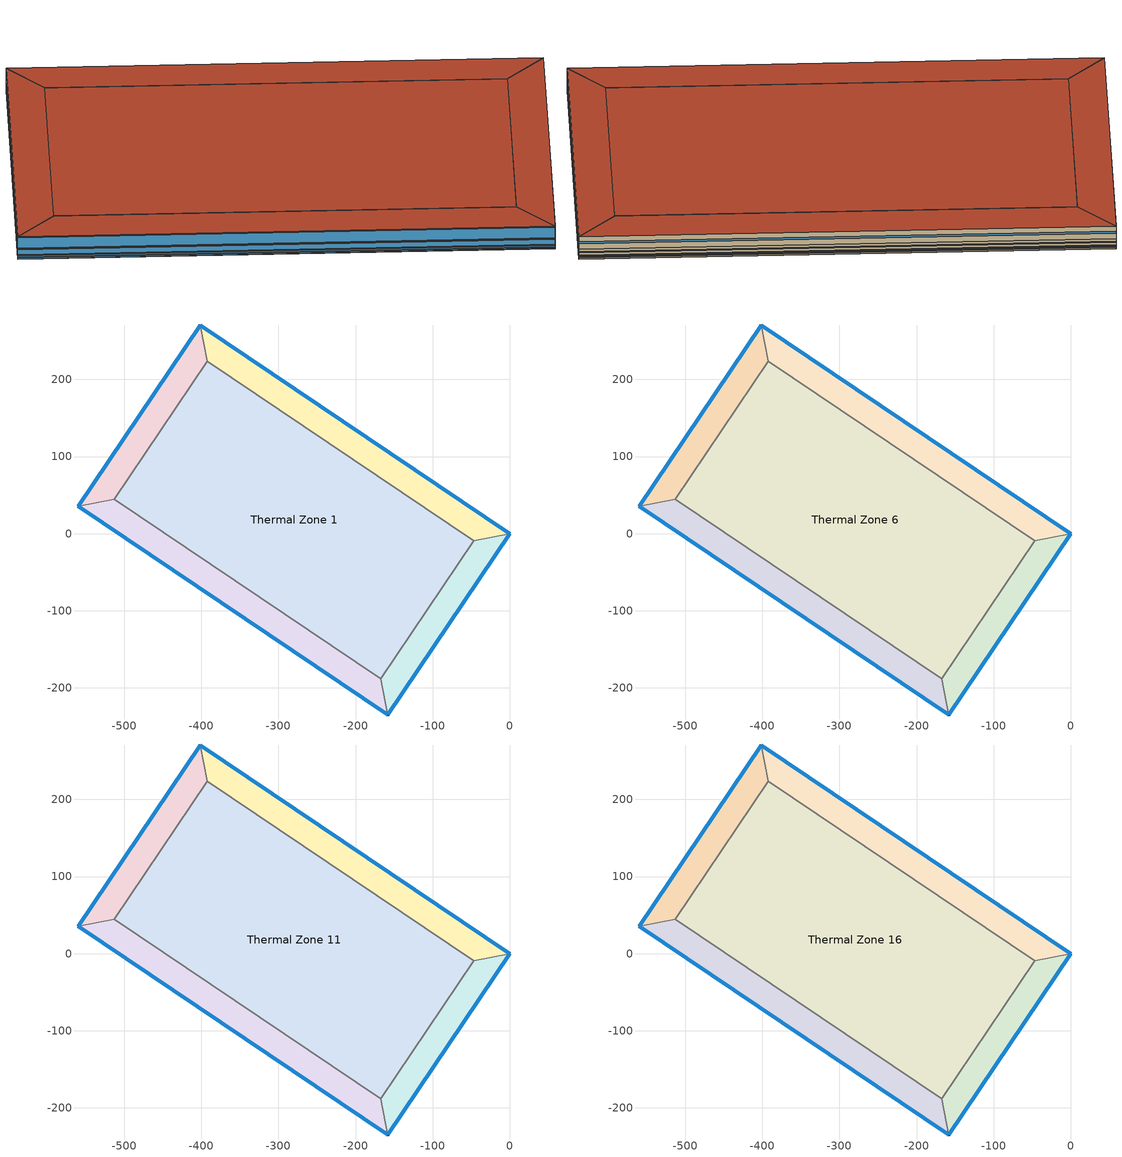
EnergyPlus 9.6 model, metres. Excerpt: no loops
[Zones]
Thermal Zone 1
 floor ground (ExtSlabCarpet): -46.92,-9.12 -167.65,-188.11 -512.64,44.59 -391.91,223.58 z0
 wall to Thermal Zone 5 (Interior Wall): -167.65,-188.11 -46.92,-9.12 z0:1.66
 wall to Thermal Zone 3 (Interior Wall): -512.64,44.59 -167.65,-188.11 z0:1.66
 wall to Thermal Zone 2 (Interior Wall): -391.91,223.58 -512.64,44.59 z0:1.66
 wall to Thermal Zone 4 (Interior Wall): -46.92,-9.12 -391.91,223.58 z0:1.66
Thermal Zone 2
 floor ground (ExtSlabCarpet): -391.91,223.58 -512.64,44.59 -559.56,35.47 -401.03,270.5 z0
 wall outside (Ext Wall): -401.03,270.5 -559.56,35.47 z0:1.66
 wall to Thermal Zone 4 (Interior Wall): -391.91,223.58 -401.03,270.5 z0:1.66
 wall to Thermal Zone 3 (Interior Wall): -559.56,35.47 -512.64,44.59 z0:1.66
 window (Ext Window): -401.04,270.49 -559.56,35.47 z0.23:1.43
Thermal Zone 3
 floor ground (ExtSlabCarpet): -167.65,-188.11 -158.53,-235.03 -559.56,35.47 -512.64,44.59 z0
 wall outside (Ext Wall): -559.56,35.47 -158.53,-235.03 z0:1.66
 wall to Thermal Zone 5 (Interior Wall): -158.53,-235.03 -167.65,-188.11 z0:1.66
 window (Ext Window): -559.55,35.46 -158.54,-235.03 z0.12:1.54
Thermal Zone 4
 floor ground (ExtSlabCarpet): -391.91,223.58 -401.03,270.5 0,0 -46.92,-9.12 z0
 wall outside (Ext Wall): 0,0 -401.03,270.5 z0:1.66
 wall to Thermal Zone 5 (Interior Wall): -46.92,-9.12 0,0 z0:1.66
 window (Ext Window): -0.01,0.01 -401.02,270.49 z0.69:0.97
Thermal Zone 5
 floor ground (ExtSlabCarpet): -158.53,-235.03 -167.65,-188.11 -46.92,-9.12 0,0 z0
 wall outside (Ext Wall): -158.53,-235.03 0,0 z0:1.66
 window (Ext Window): -158.53,-235.02 -0.01,-0.01 z0.72:0.94
Thermal Zone 6
 floor to Thermal Zone 1 (Interior Floor): -46.92,-9.12 -167.65,-188.11 -512.64,44.59 -391.91,223.58 z1.66
 wall to Thermal Zone 10 (Interior Wall): -167.65,-188.11 -46.92,-9.12 z1.66:3.92
 wall to Thermal Zone 8 (Interior Wall): -512.64,44.59 -167.65,-188.11 z1.66:3.92
 wall to Thermal Zone 7 (Interior Wall): -391.91,223.58 -512.64,44.59 z1.66:3.92
 wall to Thermal Zone 9 (Interior Wall): -46.92,-9.12 -391.91,223.58 z1.66:3.92
Thermal Zone 7
 floor to Thermal Zone 2 (Interior Floor): -391.91,223.58 -512.64,44.59 -559.56,35.47 -401.03,270.5 z1.66
 wall outside (Ext Wall): -401.03,270.5 -559.56,35.47 z1.66:3.92
 wall to Thermal Zone 9 (Interior Wall): -391.91,223.58 -401.03,270.5 z1.66:3.92
 wall to Thermal Zone 8 (Interior Wall): -559.56,35.47 -512.64,44.59 z1.66:3.92
 window (Ext Window): -401.04,270.49 -559.56,35.47 z1.98:3.6
Thermal Zone 8
 floor to Thermal Zone 3 (Interior Floor): -167.65,-188.11 -158.53,-235.03 -559.56,35.47 -512.64,44.59 z1.66
 wall outside (Ext Wall): -559.56,35.47 -158.53,-235.03 z1.66:3.92
 wall to Thermal Zone 10 (Interior Wall): -158.53,-235.03 -167.65,-188.11 z1.66:3.92
 window (Ext Window): -559.55,35.46 -158.54,-235.03 z1.83:3.75
Thermal Zone 9
 floor to Thermal Zone 4 (Interior Floor): -391.91,223.58 -401.03,270.5 0,0 -46.92,-9.12 z1.66
 wall outside (Ext Wall): 0,0 -401.03,270.5 z1.66:3.92
 wall to Thermal Zone 10 (Interior Wall): -46.92,-9.12 0,0 z1.66:3.92
 window (Ext Window): -0.01,0.01 -401.02,270.49 z2.6:2.98
Thermal Zone 10
 floor to Thermal Zone 5 (Interior Floor): -158.53,-235.03 -167.65,-188.11 -46.92,-9.12 0,0 z1.66
 wall outside (Ext Wall): -158.53,-235.03 0,0 z1.66:3.92
 window (Ext Window): -158.53,-235.02 -0.01,-0.01 z2.64:2.94
Thermal Zone 11
 floor to Thermal Zone 6 (Interior Floor): -46.92,-9.12 -167.65,-188.11 -512.64,44.59 -391.91,223.58 z3.92
 wall to Thermal Zone 15 (Interior Wall): -167.65,-188.11 -46.92,-9.12 z3.92:10.63
 wall to Thermal Zone 13 (Interior Wall): -512.64,44.59 -167.65,-188.11 z3.92:10.63
 wall to Thermal Zone 12 (Interior Wall): -391.91,223.58 -512.64,44.59 z3.92:10.63
 wall to Thermal Zone 14 (Interior Wall): -46.92,-9.12 -391.91,223.58 z3.92:10.63
Thermal Zone 12
 floor to Thermal Zone 7 (Interior Floor): -391.91,223.58 -512.64,44.59 -559.56,35.47 -401.03,270.5 z3.92
 wall outside (Ext Wall): -401.03,270.5 -559.56,35.47 z3.92:10.63
 wall to Thermal Zone 14 (Interior Wall): -391.91,223.58 -401.03,270.5 z3.92:10.63
 wall to Thermal Zone 13 (Interior Wall): -559.56,35.47 -512.64,44.59 z3.92:10.63
 window (Ext Window): -401.04,270.49 -559.56,35.47 z4.86:9.69
Thermal Zone 13
 floor to Thermal Zone 8 (Interior Floor): -167.65,-188.11 -158.53,-235.03 -559.56,35.47 -512.64,44.59 z3.92
 wall outside (Ext Wall): -559.56,35.47 -158.53,-235.03 z3.92:10.63
 wall to Thermal Zone 15 (Interior Wall): -158.53,-235.03 -167.65,-188.11 z3.92:10.63
 window (Ext Window): -559.55,35.46 -158.54,-235.03 z4.42:10.13
Thermal Zone 14
 floor to Thermal Zone 9 (Interior Floor): -391.91,223.58 -401.03,270.5 0,0 -46.92,-9.12 z3.92
 wall outside (Ext Wall): 0,0 -401.03,270.5 z3.92:10.63
 wall to Thermal Zone 15 (Interior Wall): -46.92,-9.12 0,0 z3.92:10.63
 window (Ext Window): -0.01,0.01 -401.02,270.49 z6.7:7.85
Thermal Zone 15
 floor to Thermal Zone 10 (Interior Floor): -158.53,-235.03 -167.65,-188.11 -46.92,-9.12 0,0 z3.92
 wall outside (Ext Wall): -158.53,-235.03 0,0 z3.92:10.63
 window (Ext Window): -158.53,-235.02 -0.01,-0.01 z6.84:7.71
Thermal Zone 16
 floor to Thermal Zone 11 (Interior Floor): -46.92,-9.12 -167.65,-188.11 -512.64,44.59 -391.91,223.58 z10.63
 wall to Thermal Zone 20 (Interior Wall): -167.65,-188.11 -46.92,-9.12 z10.63:23.91
 wall to Thermal Zone 18 (Interior Wall): -512.64,44.59 -167.65,-188.11 z10.63:23.91
 wall to Thermal Zone 17 (Interior Wall): -391.91,223.58 -512.64,44.59 z10.63:23.91
 wall to Thermal Zone 19 (Interior Wall): -46.92,-9.12 -391.91,223.58 z10.63:23.91
 roof outside (Ext Roof): -391.91,223.58 -512.64,44.59 -167.65,-188.11 -46.92,-9.12 z23.91
Thermal Zone 17
 floor to Thermal Zone 12 (Interior Floor): -391.91,223.58 -512.64,44.59 -559.56,35.47 -401.03,270.5 z10.63
 wall outside (Ext Wall): -401.03,270.5 -559.56,35.47 z10.63:23.91
 wall to Thermal Zone 19 (Interior Wall): -391.91,223.58 -401.03,270.5 z10.63:23.91
 wall to Thermal Zone 18 (Interior Wall): -559.56,35.47 -512.64,44.59 z10.63:23.91
 window (Ext Window): -401.04,270.49 -559.56,35.47 z12.49:22.05
 roof outside (Ext Roof): -401.03,270.5 -559.56,35.47 -512.64,44.59 -391.91,223.58 z23.91
Thermal Zone 18
 floor to Thermal Zone 13 (Interior Floor): -167.65,-188.11 -158.53,-235.03 -559.56,35.47 -512.64,44.59 z10.63
 wall outside (Ext Wall): -559.56,35.47 -158.53,-235.03 z10.63:23.91
 wall to Thermal Zone 20 (Interior Wall): -158.53,-235.03 -167.65,-188.11 z10.63:23.91
 window (Ext Window): -559.55,35.46 -158.54,-235.03 z11.63:22.91
 roof outside (Ext Roof): -512.64,44.59 -559.56,35.47 -158.53,-235.03 -167.65,-188.11 z23.91
Thermal Zone 19
 floor to Thermal Zone 14 (Interior Floor): -391.91,223.58 -401.03,270.5 0,0 -46.92,-9.12 z10.63
 wall outside (Ext Wall): 0,0 -401.03,270.5 z10.63:23.91
 wall to Thermal Zone 20 (Interior Wall): -46.92,-9.12 0,0 z10.63:23.91
 window (Ext Window): -0.01,0.01 -401.02,270.49 z16.14:18.4
 roof outside (Ext Roof): -46.92,-9.12 0,0 -401.03,270.5 -391.91,223.58 z23.91
Thermal Zone 20
 floor to Thermal Zone 15 (Interior Floor): -158.53,-235.03 -167.65,-188.11 -46.92,-9.12 0,0 z10.63
 wall outside (Ext Wall): -158.53,-235.03 0,0 z10.63:23.91
 window (Ext Window): -158.53,-235.02 -0.01,-0.01 z16.41:18.13
 roof outside (Ext Roof): 0,0 -46.92,-9.12 -167.65,-188.11 -158.53,-235.03 z23.91
[Building]
Building 1: North Axis {deg}=-0
[Site:Location]
Washington Dc Dulles IntL Ar: Latitude {deg}=38.98; Longitude {deg}=-77.47; Time Zone {hr}=-5; Elevation {m}=82
[SizingPeriod:DesignDay] Day of Month=21; Dry-Bulb Temperature Range Modifier Type=DefaultMultipliers; Barometric Pressure {Pa}=86790; Rain Indicator=No; Snow Indicator=No; Daylight Saving Time Indicator=No; Begin Environment Reset Mode=FullResetAtBeginEnvironment
Name | Month | Day Type | Maximum Dry-Bulb Temperature {C} | Daily Dry-Bulb Temperature Range {deltaC} | Humidity Condition Type | Wetbulb or DewPoint at Maximum Dry-Bulb {C} | Wind Speed {m/s} | Wind Direction {deg} | Solar Model Indicator | ASHRAE Clear Sky Optical Depth for Beam Irradiance (taub) | ASHRAE Clear Sky Optical Depth for Diffuse Irradiance (taud) | Enthalpy at Maximum Dry-Bulb {J/kg} | Sky Clearness
SALT-LAKE-CITY-IAP Ann Clg .4% Condns DB=>MWB | 7 | SummerDesignDay | 36.5 | 14.4 | Wetbulb | 17.1 | 5 | 340 | ASHRAETau | 0.339 | 2.366
SALT-LAKE-CITY-IAP Ann Clg .4% Condns DP=>MDB | 7 | SummerDesignDay | 22.5 | 14.4 | Dewpoint | 15.6 | 5 | 340 | ASHRAETau | 0.339 | 2.366
SALT-LAKE-CITY-IAP Ann Clg .4% Condns Enth=>MDB | 7 | SummerDesignDay | 30.8 | 14.4 | Enthalpy |  | 5 | 340 | ASHRAETau | 0.339 | 2.366 | 59300
SALT-LAKE-CITY-IAP Ann Clg .4% Condns WB=>MDB | 7 | SummerDesignDay | 31.2 | 14.4 | Wetbulb | 19 | 5 | 340 | ASHRAETau | 0.339 | 2.366
SALT-LAKE-CITY-IAP Ann Htg 99.6% Condns DB | 1 | WinterDesignDay | -12.4 | 0 | Wetbulb | -12.4 | 2.6 | 140 | ASHRAEClearSky |  |  |  | 0
SALT-LAKE-CITY-IAP Ann Htg Wind 99.6% Condns WS=>MCDB | 1 | WinterDesignDay | 6.8 | 0 | Wetbulb | 6.8 | 12.4 | 140 | ASHRAEClearSky |  |  |  | 0
SALT-LAKE-CITY-IAP Ann Hum_n 99.6% Condns DP=>MCDB | 1 | WinterDesignDay | -10.7 | 0 | Dewpoint | -16.2 | 2.6 | 140 | ASHRAEClearSky |  |  |  | 0
[Material] Thermal Absorptance=0.9
Name | Roughness | Thickness m | Conductivity W/m-K | Density kg/m3 | Specific Heat J/kg-K | Solar Absorptance | Visible Absorptance
wall concrete | MediumRough | 0.398 | 0.5 | 2243 | 837 | 0.65 | 0.65
roof concrete | MediumRough | 0.401 | 0.5 | 2243 | 837 | 0.65 | 0.65
Wall Insulation [37] | MediumRough | 0.0681 | 0.0432 | 91 | 837 | 0.5 | 0.5
Roof Insulation [25] | MediumRough | 0.263 | 0.049 | 265 | 836.8 | 0.7 | 0.7
F16 Acoustic tile | MediumSmooth | 0.0191 | 0.06 | 368 | 590 | 0.3 | 0.3
M11 100mm lightweight concrete | MediumRough | 0.1016 | 0.53 | 1280 | 840 | 0.5 | 0.5
MAT-CC05 4 HW CONCRETE | Rough | 0.1016 | 1.311 | 2240 | 836.8 | 0.85 | 0.85
G01a 19mm gypsum board | MediumSmooth | 0.019 | 0.16 | 800 | 1090 | 0.4 | 0.4
[Material:AirGap]
Name | Thermal Resistance m2-K/W
F04 Wall air space resistance | 0.15
F05 Ceiling air space resistance | 0.18
[Material:NoMass]
CP02 CARPET PAD: Roughness=Smooth; Thermal Resistance m2-K/W=0.1; Thermal Absorptance=0.9; Solar Absorptance=0.8; Visible Absorptance=0.8
[WindowMaterial:SimpleGlazingSystem]
Window Material Simple Glazing System: U-Factor W/m2-K=1.51; Solar Heat Gain Coefficient=0.25
[Construction]
Ext Roof: roof concrete, Roof Insulation [25]
Ext Wall: wall concrete, Wall Insulation [37]
Ext Window: Window Material Simple Glazing System
ExtSlabCarpet: MAT-CC05 4 HW CONCRETE, CP02 CARPET PAD
Interior Floor: F16 Acoustic tile, F05 Ceiling air space resistance, M11 100mm lightweight concrete
Interior Wall: G01a 19mm gypsum board, F04 Wall air space resistance, G01a 19mm gypsum board
[Zone]
Thermal Zone 1; Thermal Zone 2; Thermal Zone 3; Thermal Zone 4; Thermal Zone 5: 214, 0, 0, 0, , 1, , , , , , Yes
Thermal Zone 6; Thermal Zone 7; Thermal Zone 8; Thermal Zone 9; Thermal Zone 10: 214, 0, 0, 1.66, , 1, , , , , , Yes
Thermal Zone 11; Thermal Zone 12; Thermal Zone 13; Thermal Zone 14; Thermal Zone 15: 214, 0, 0, 3.92, , 1, , , , , , Yes
Thermal Zone 16; Thermal Zone 17; Thermal Zone 18; Thermal Zone 19; Thermal Zone 20: 214, 0, 0, 10.63, , 1, , , , , , Yes
[ZoneList]
Availability Manager Night Cycle 1 Cooling Control Zones List; Availability Manager Night Cycle 1 Heating Control Zones List; Availability Manager Night Cycle 1 Heating Zone Fans Only Zones List: Thermal Zone 1, Thermal Zone 2, Thermal Zone 3
Availability Manager Night Cycle 2 Cooling Control Zones List; Availability Manager Night Cycle 2 Heating Control Zones List; Availability Manager Night Cycle 2 Heating Zone Fans Only Zones List: Thermal Zone 4, Thermal Zone 5
Availability Manager Night Cycle 3 Cooling Control Zones List; Availability Manager Night Cycle 3 Heating Control Zones List; Availability Manager Night Cycle 3 Heating Zone Fans Only Zones List: Thermal Zone 6, Thermal Zone 7
Availability Manager Night Cycle 4 Cooling Control Zones List; Availability Manager Night Cycle 4 Heating Control Zones List; Availability Manager Night Cycle 4 Heating Zone Fans Only Zones List: Thermal Zone 8, Thermal Zone 9, Thermal Zone 10, Thermal Zone 11, Thermal Zone 12, Thermal Zone 13, Thermal Zone 14, Thermal Zone 15, Thermal Zone 16, Thermal Zone 17, Thermal Zone 18, Thermal Zone 19, Thermal Zone 20
[AvailabilityManager:NightCycle] Applicability Schedule=Always On Discrete; Fan Schedule=Always On Discrete hvac_library; Control Type=CycleOnAnyCoolingOrHeatingZone; Thermostat Tolerance deltaC=1; Cycling Run Time Control Type=FixedRunTime; Cycling Run Time s=3600
Name | Cooling Control Zone or Zone List | Heating Control Zone or Zone List | Heating Zone Fans Only Zone or Zone List
Availability Manager Night Cycle 1 | Availability Manager Night Cycle 1 Cooling Control Zones List | Availability Manager Night Cycle 1 Heating Control Zones List | Availability Manager Night Cycle 1 Heating Zone Fans Only Zones List
Availability Manager Night Cycle 2 | Availability Manager Night Cycle 2 Cooling Control Zones List | Availability Manager Night Cycle 2 Heating Control Zones List | Availability Manager Night Cycle 2 Heating Zone Fans Only Zones List
Availability Manager Night Cycle 3 | Availability Manager Night Cycle 3 Cooling Control Zones List | Availability Manager Night Cycle 3 Heating Control Zones List | Availability Manager Night Cycle 3 Heating Zone Fans Only Zones List
Availability Manager Night Cycle 4 | Availability Manager Night Cycle 4 Cooling Control Zones List | Availability Manager Night Cycle 4 Heating Control Zones List | Availability Manager Night Cycle 4 Heating Zone Fans Only Zones List
[AvailabilityManager:Scheduled] Schedule=Always On Discrete
Air Loop HVAC Outdoor Air System 1 Availability Manager; Air Loop HVAC Outdoor Air System 2 Availability Manager; Air Loop HVAC Outdoor Air System 3 Availability Manager; Air Loop HVAC Outdoor Air System 4 Availability Manager
[Schedule:Constant]
Always On Discrete; Always On Discrete hvac_library: 1
